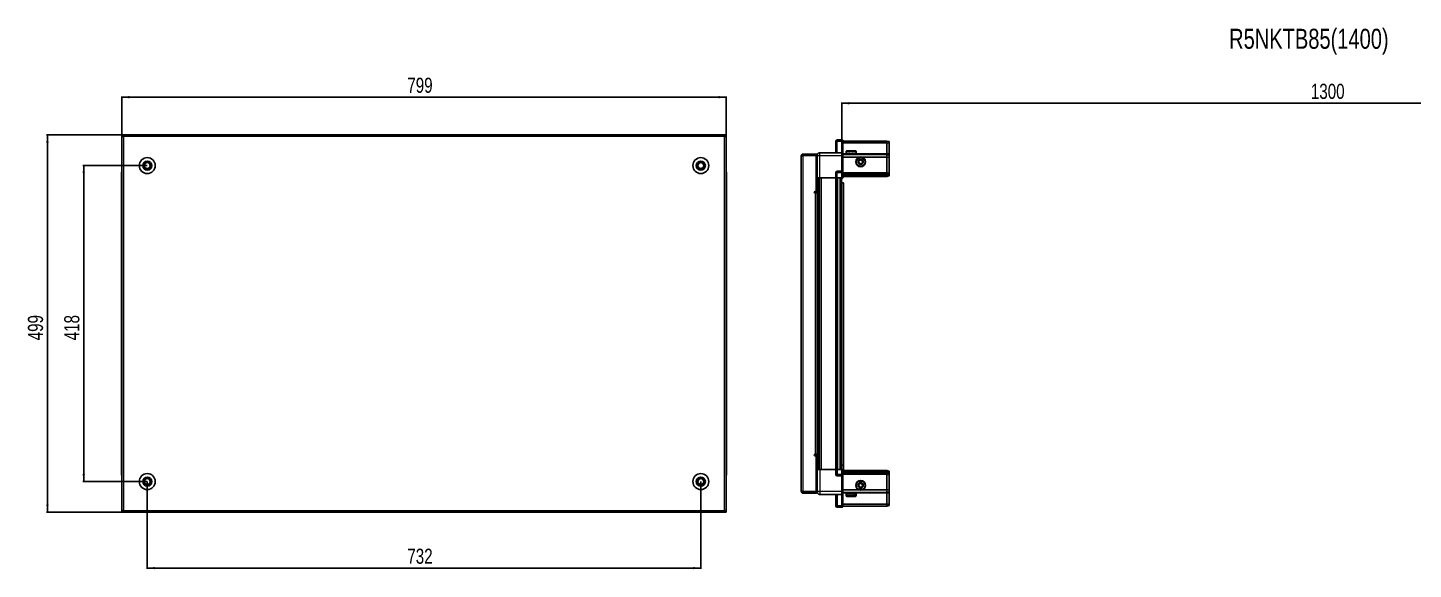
# Model space of a CAD drawing. Header units: millimetres. Extents: x 834 to 4260, y -409 to 1868.
# Drawn here: x 834 to 2666, y 1152 to 1868 of the extents above; entities that cross this region are included whole.
import ezdxf

# ---------------------------------------------------------------- set-up
doc = ezdxf.new("R2010")
doc.units = ezdxf.units.MM
doc.layers.add('FORMAT', color=7, linetype='Continuous')
doc.styles.add('SLDTEXTSTYLE0', font='TXT', dxfattribs={"width": 0.75})
doc.dimstyles.new('SLDDIMSTYLE0', dxfattribs={"dimtxt": 20, "dimasz": 10, "dimexe": 0, "dimexo": 0.0625, "dimgap": 5, "dimtad": 2, "dimdec": 1, "dimrnd": 1e-09, "dimzin": 12, "dimdsep": 46, "dimtxsty": 'SLDTEXTSTYLE0', "dimsah": 1, "dimcen": 0.09, "dimadec": 0, "dimazin": 3, "dimtfac": 1, "dimtofl": 0, "dimtmove": 0, "dimatfit": 3, "dimfxl": 0, "dimfrac": 2, "dimtolj": 1, "dimtzin": 12, "dimarcsym": 0})

# ---------------------------------------------------------------- blocks, each defined once
blk = doc.blocks.new('_D')
at = {"layer": 'FORMAT'}
for p, q in [((958.3, 1726.3), (858.8, 1726.3)), ((859.8, 1227.3), (859.8, 1726.3)), ((958.3, 1227.3), (858.8, 1227.3))]:
    blk.add_line(p, q, dxfattribs=at)
for points in [[(859.8, 1726.3), (858.3, 1716.3), (861.4, 1716.3)], [(859.8, 1227.3), (861.4, 1237.3), (858.3, 1237.3)]]:
    blk.add_solid(points, dxfattribs=at)
at = {"layer": 'FORMAT', "insert": (834, 1454.6), "char_height": 20, "attachment_point": 1, "rotation": 90, "style": 'SLDTEXTSTYLE0'}
blk.add_mtext('499', dxfattribs=at)
blk = doc.blocks.new('_D_1')
at = {"layer": 'FORMAT'}
for p, q in [((958.3, 1726.3), (958.3, 1777.3)), ((1757.3, 1726.3), (1757.3, 1777.3)), ((1757.3, 1776.3), (958.3, 1776.3))]:
    blk.add_line(p, q, dxfattribs=at)
for points in [[(958.3, 1776.3), (968.3, 1774.7), (968.3, 1777.8)], [(1757.3, 1776.3), (1747.3, 1777.8), (1747.3, 1774.7)]]:
    blk.add_solid(points, dxfattribs=at)
at = {"layer": 'FORMAT', "insert": (1335.7, 1802), "char_height": 20, "attachment_point": 1, "style": 'SLDTEXTSTYLE0'}
blk.add_mtext('799', dxfattribs=at)
blk = doc.blocks.new('_D_2')
at = {"layer": 'FORMAT'}
for p, q in [((991.8, 1267.7), (991.8, 1152.3)), ((1723.8, 1267.7), (1723.8, 1152.3)), ((991.8, 1153.3), (1723.8, 1153.3))]:
    blk.add_line(p, q, dxfattribs=at)
for points in [[(991.8, 1153.3), (1001.8, 1151.7), (1001.8, 1154.8)], [(1723.8, 1153.3), (1713.8, 1154.8), (1713.8, 1151.7)]]:
    blk.add_solid(points, dxfattribs=at)
at = {"layer": 'FORMAT', "insert": (1335.7, 1179), "char_height": 20, "attachment_point": 1, "style": 'SLDTEXTSTYLE0'}
blk.add_mtext('732', dxfattribs=at)
blk = doc.blocks.new('_D_3')
at = {"layer": 'FORMAT'}
for p, q in [((991.8, 1685.8), (906.8, 1685.8)), ((907.8, 1685.8), (907.8, 1267.8)), ((991.8, 1267.8), (906.8, 1267.8))]:
    blk.add_line(p, q, dxfattribs=at)
for points in [[(907.8, 1685.8), (906.3, 1675.8), (909.4, 1675.8)], [(907.8, 1267.8), (909.4, 1277.8), (906.3, 1277.8)]]:
    blk.add_solid(points, dxfattribs=at)
at = {"layer": 'FORMAT', "insert": (882, 1454.6), "char_height": 20, "attachment_point": 1, "rotation": 90, "style": 'SLDTEXTSTYLE0'}
blk.add_mtext('418', dxfattribs=at)
blk = doc.blocks.new('_D_4')
at = {"layer": 'FORMAT'}
for p, q in [((1910.1, 1669.8), (1910.1, 1769.3)), ((1910.1, 1768.3), (3210.1, 1768.3)), ((3210.1, 1669.8), (3210.1, 1769.3))]:
    blk.add_line(p, q, dxfattribs=at)
for points in [[(1910.1, 1768.3), (1920.1, 1766.7), (1920.1, 1769.8)], [(3210.1, 1768.3), (3200.1, 1769.8), (3200.1, 1766.7)]]:
    blk.add_solid(points, dxfattribs=at)
at = {"layer": 'FORMAT', "insert": (2530.5, 1794), "char_height": 20, "attachment_point": 1, "style": 'SLDTEXTSTYLE0'}
blk.add_mtext('1300', dxfattribs=at)

msp = doc.modelspace()

# ---------------------------------------------------------------- linework, layer by layer
at = {"color": 7, "linetype": 'Continuous', "lineweight": 25}
for p, q in [((958.32, 1724.76), (958.32, 1726.26)), ((960.42, 1726.26), (958.32, 1726.26)), ((958.32, 1724.76), (960.42, 1724.76)), ((958.32, 1724.76), (958.32, 1724.16)), ((958.32, 1724.16), (958.32, 1229.36)), ((958.32, 1724.16), (960.42, 1724.16)), ((960.42, 1726.26), (960.42, 1724.16)), ((1755.22, 1726.26), (960.42, 1726.26)), ((1755.22, 1724.16), (1755.22, 1726.26)), ((1757.32, 1726.26), (1755.22, 1726.26)), ((1755.22, 1724.76), (1757.32, 1724.76)), ((1755.22, 1724.16), (1757.32, 1724.16)), ((1757.32, 1724.76), (1757.32, 1726.26)), ((1757.32, 1724.16), (1757.32, 1724.76)), ((1757.32, 1229.36), (1757.32, 1724.16)), ((1902.22, 1717.76), (1902.22, 1702.76)), ((1910.22, 1719.76), (1904.22, 1719.76)), ((1910.22, 1719.76), (1910.55, 1719.76)), ((1910.22, 1719.76), (1910.22, 1717.76)), ((1910.22, 1702.96), (1910.22, 1717.76)), ((1910.22, 1702.96), (1910.22, 1717.76)), ((1911.42, 1719.26), (1910.55, 1719.76)), ((1911.42, 1717.76), (1911.42, 1719.26)), ((1969.72, 1718.26), (1911.42, 1718.26)), ((1911.42, 1717.76), (1911.42, 1702.96)), ((1969.72, 1715.76), (1911.42, 1715.76)), ((1916.22, 1704.66), (1916.22, 1702.26)), ((1917.02, 1705.46), (1924.19, 1705.46)), ((1924.19, 1705.46), (1928.42, 1705.46)), ((1929.22, 1702.26), (1929.22, 1704.66)), ((1969.72, 1718.26), (1969.72, 1715.76)), ((1972.72, 1717.45), (1969.72, 1718.26)), ((1969.72, 1715.76), (1969.72, 1701.26)), ((1972.72, 1715.6), (1969.72, 1715.76)), ((1972.72, 1715.6), (1972.72, 1717.45)), ((1972.72, 1701.26), (1972.72, 1715.6)), ((1858.22, 1698.91), (1856.72, 1698.91)), ((1856.72, 1698.41), (1856.72, 1698.91)), ((1856.72, 1255.11), (1856.72, 1698.41)), ((1858.82, 1699.51), (1858.82, 1701.01)), ((1858.82, 1701.01), (1859.72, 1701.01)), ((1858.82, 1699.51), (1859.72, 1699.51)), ((1858.82, 1699.01), (1876.22, 1699.01)), ((1859.72, 1699.51), (1859.72, 1701.01)), ((1859.72, 1701.01), (1876.22, 1701.01)), ((1859.72, 1699.51), (1876.22, 1699.51)), ((1876.22, 1699.51), (1876.22, 1701.01)), ((1877.72, 1699.01), (1876.22, 1699.01)), ((1876.22, 1699.01), (1876.22, 1651.51)), ((1877.72, 1698.76), (1877.72, 1669.76)), ((1910.22, 1702.76), (1881.22, 1702.76)), ((1910.22, 1702.76), (1910.22, 1702.96)), ((1910.22, 1702.76), (1911.42, 1702.76)), ((1910.22, 1698.76), (1910.22, 1702.76)), ((1910.22, 1678.46), (1910.22, 1698.76)), ((1911.42, 1702.96), (1911.42, 1702.76)), ((1911.42, 1702.76), (1911.42, 1698.76)), ((1969.72, 1700.26), (1911.42, 1700.26)), ((1911.42, 1698.76), (1911.42, 1678.46)), ((1932.72, 1696.76), (1911.42, 1696.76)), ((1916.22, 1702.26), (1916.22, 1701.76)), ((1916.22, 1701.76), (1916.35, 1701.76)), ((1916.54, 1702.26), (1916.35, 1702.26)), ((1916.35, 1702.26), (1916.35, 1701.76)), ((1916.35, 1701.76), (1916.54, 1701.76)), ((1916.54, 1702.26), (1916.54, 1701.76)), ((1916.54, 1701.76), (1917.07, 1701.76)), ((1917.47, 1702.26), (1917.07, 1702.26)), ((1917.07, 1702.26), (1917.07, 1701.76)), ((1917.07, 1701.76), (1917.47, 1701.76)), ((1917.47, 1702.26), (1917.47, 1701.76)), ((1917.47, 1701.76), (1918.34, 1701.76)), ((1918.32, 1701.76), (1918.32, 1701.66)), ((1918.32, 1701.66), (1927.12, 1701.66)), ((1918.92, 1702.26), (1918.34, 1702.26)), ((1918.34, 1702.26), (1918.34, 1701.76)), ((1918.34, 1701.76), (1918.92, 1701.76)), ((1918.72, 1701.26), (1919.41, 1700.77)), ((1918.72, 1701.26), (1923.75, 1701.26)), ((1919.41, 1700.77), (1918.72, 1700.29)), ((1918.72, 1700.29), (1918.72, 1700.26)), ((1918.72, 1700.29), (1923.75, 1700.29)), ((1918.92, 1702.26), (1918.92, 1701.76)), ((1918.92, 1701.76), (1920.04, 1701.76)), ((1919.41, 1700.77), (1923.57, 1700.77)), ((1920.73, 1702.26), (1920.04, 1702.26)), ((1920.04, 1702.26), (1920.04, 1701.76)), ((1920.04, 1701.76), (1920.73, 1701.76)), ((1920.73, 1702.26), (1920.73, 1701.76)), ((1920.73, 1701.76), (1922, 1701.76)), ((1922.74, 1702.26), (1922, 1702.26)), ((1922, 1702.26), (1922, 1701.76)), ((1922, 1701.76), (1922.23, 1701.76)), ((1922.23, 1702.26), (1922.23, 1701.76)), ((1922.73, 1702.26), (1922.73, 1701.76)), ((1922.73, 1701.76), (1922.74, 1701.76)), ((1922.74, 1702.26), (1922.74, 1701.76)), ((1922.74, 1701.76), (1924.03, 1701.76)), ((1923.57, 1700.77), (1926.03, 1700.77)), ((1923.75, 1701.26), (1926.72, 1701.26)), ((1923.75, 1700.29), (1926.72, 1700.29)), ((1924.75, 1702.26), (1924.03, 1702.26)), ((1924.03, 1702.26), (1924.03, 1701.76)), ((1924.09, 1702.26), (1924.09, 1701.76)), ((1924.09, 1701.76), (1924.75, 1701.76)), ((1924.75, 1702.26), (1924.75, 1701.76)), ((1924.75, 1701.76), (1925.94, 1701.76)), ((1926.56, 1702.26), (1925.94, 1702.26)), ((1925.94, 1702.26), (1925.94, 1701.76)), ((1925.94, 1701.76), (1926.56, 1701.76)), ((1926.03, 1700.77), (1926.72, 1701.26)), ((1926.72, 1700.29), (1926.03, 1700.77)), ((1926.56, 1702.26), (1926.56, 1701.76)), ((1926.56, 1701.76), (1927.52, 1701.76)), ((1926.72, 1700.26), (1926.72, 1700.29)), ((1927.12, 1701.66), (1927.12, 1701.76)), ((1927.99, 1702.26), (1927.52, 1702.26)), ((1927.52, 1702.26), (1927.52, 1701.76)), ((1927.52, 1701.76), (1927.99, 1701.76)), ((1927.99, 1702.26), (1927.99, 1701.76)), ((1927.99, 1701.76), (1928.64, 1701.76)), ((1928.91, 1702.26), (1928.64, 1702.26)), ((1928.64, 1702.26), (1928.64, 1701.76)), ((1928.64, 1701.76), (1928.91, 1701.76)), ((1928.91, 1702.26), (1928.91, 1701.76)), ((1928.91, 1701.76), (1929.18, 1701.76)), ((1929.22, 1702.26), (1929.18, 1702.26)), ((1929.18, 1702.26), (1929.18, 1701.76)), ((1929.18, 1701.76), (1929.22, 1701.76)), ((1929.22, 1702.26), (1929.22, 1701.76)), ((1969.72, 1696.76), (1937.72, 1696.76)), ((1969.72, 1701.26), (1969.72, 1700.26)), ((1969.72, 1700.26), (1969.72, 1696.76)), ((1972.72, 1699.45), (1969.72, 1700.26)), ((1969.72, 1696.76), (1969.72, 1676.26)), ((1969.72, 1696.76), (1972.72, 1696.42)), ((1972.72, 1699.45), (1972.72, 1701.26)), ((1972.72, 1696.42), (1972.72, 1699.45)), ((1972.72, 1676.26), (1972.72, 1696.42)), ((957.82, 1676.26), (957.82, 1669.76)), ((957.82, 1669.76), (957.82, 1676.26)), ((957.82, 1669.76), (957.82, 1669.76)), ((958.32, 1669.76), (957.82, 1669.76)), ((957.97, 1669.76), (957.97, 1283.76)), ((1757.32, 1677.58), (1757.32, 1677.58)), ((1757.32, 1669.76), (1757.82, 1669.76)), ((1757.67, 1283.76), (1757.67, 1669.76)), ((1757.82, 1676.26), (1757.82, 1669.76)), ((1757.82, 1669.76), (1757.82, 1676.26)), ((1757.82, 1669.76), (1757.82, 1669.76)), ((1757.82, 1669.76), (1757.82, 1669.76)), ((1876.22, 1672.51), (1877.72, 1672.51)), ((1877.72, 1669.76), (1876.22, 1669.76)), ((1878.37, 1283.76), (1878.37, 1669.76)), ((1880.16, 1669.76), (1880.16, 1283.76)), ((1880.2, 1669.76), (1880.2, 1283.76)), ((1902.22, 1669.76), (1881.22, 1669.76)), ((1902.22, 1676.26), (1902.22, 1669.76)), ((1902.22, 1669.76), (1904.22, 1669.76)), ((1902.87, 1283.76), (1902.87, 1669.76)), ((1910.22, 1678.26), (1904.22, 1678.26)), ((1910.22, 1669.76), (1904.22, 1669.76)), ((1910.07, 1283.76), (1910.07, 1669.76)), ((1910.22, 1678.26), (1910.22, 1678.46)), ((1910.22, 1678.26), (1910.22, 1676.26)), ((1910.22, 1678.26), (1911.42, 1678.26)), ((1910.22, 1669.76), (1910.22, 1676.26)), ((1910.22, 1669.76), (1910.22, 1676.26)), ((1910.22, 1669.76), (1910.55, 1669.76)), ((1910.22, 1669.76), (1910.22, 1669.76)), ((1910.55, 1669.76), (1910.55, 1676.26)), ((1911.42, 1669.76), (1910.55, 1669.76)), ((1910.55, 1669.76), (1910.55, 1669.76)), ((1911.42, 1678.46), (1911.42, 1678.26)), ((1911.42, 1677.58), (1911.42, 1678.26)), ((1911.42, 1677.58), (1911.42, 1669.76)), ((1969.72, 1675.26), (1911.42, 1675.26)), ((1969.72, 1674.26), (1911.42, 1674.26)), ((1969.72, 1672.76), (1911.42, 1672.76)), ((1969.72, 1671.26), (1911.42, 1671.26)), ((1969.72, 1676.26), (1969.72, 1675.26)), ((1969.72, 1675.26), (1969.72, 1674.26)), ((1969.72, 1675.26), (1972.72, 1674.45)), ((1969.72, 1674.26), (1969.72, 1672.76)), ((1969.72, 1674.26), (1972.72, 1673.71)), ((1969.72, 1672.76), (1972.72, 1673.21)), ((1969.72, 1672.76), (1969.72, 1671.26)), ((1969.72, 1671.26), (1972.72, 1672.06)), ((1972.72, 1674.45), (1972.72, 1676.26)), ((1972.72, 1673.71), (1972.72, 1674.45)), ((1972.72, 1673.21), (1972.72, 1673.71)), ((1972.72, 1672.06), (1972.72, 1673.21)), ((1876.22, 1651.51), (1874.87, 1651.51)), ((1874.87, 1649.51), (1875.62, 1649.51)), ((1875.62, 1649.51), (1877.72, 1649.51)), ((1877.72, 1649.51), (1877.72, 1304.01)), ((1910.07, 1662.76), (1912.57, 1662.76)), ((1912.57, 1662.76), (1912.57, 1289.26)), ((1875.62, 1304.01), (1874.87, 1304.01)), ((1874.87, 1302.01), (1876.22, 1302.01)), ((1877.72, 1304.01), (1875.62, 1304.01)), ((1876.22, 1302.01), (1876.22, 1254.51)), ((957.82, 1283.76), (957.82, 1283.76)), ((957.82, 1277.26), (957.82, 1283.76)), ((957.82, 1283.76), (957.82, 1283.76)), ((957.82, 1283.76), (957.82, 1277.26)), ((958.32, 1283.76), (957.82, 1283.76)), ((1757.32, 1283.76), (1757.82, 1283.76)), ((1757.82, 1283.76), (1757.82, 1283.76)), ((1757.82, 1277.26), (1757.82, 1283.76)), ((1757.82, 1283.76), (1757.82, 1277.26)), ((1877.72, 1283.76), (1876.22, 1283.76)), ((1877.72, 1254.76), (1877.72, 1283.76)), ((1902.22, 1283.76), (1881.22, 1283.76)), ((1902.22, 1277.26), (1902.22, 1283.76)), ((1902.22, 1283.76), (1904.22, 1283.76)), ((1910.22, 1283.76), (1904.22, 1283.76)), ((1912.57, 1289.26), (1910.07, 1289.26)), ((1910.22, 1277.26), (1910.22, 1283.76)), ((1910.22, 1283.76), (1910.55, 1283.76)), ((1910.55, 1277.26), (1910.55, 1283.76)), ((1910.55, 1283.76), (1911.42, 1283.76)), ((1911.42, 1283.76), (1911.42, 1275.93)), ((1912.57, 1289.26), (1912.57, 1282.26)), ((958.32, 1275.93), (958.32, 1275.93)), ((1877.72, 1281.01), (1876.22, 1281.01)), ((1910.22, 1275.26), (1904.22, 1275.26)), ((1910.22, 1277.26), (1910.22, 1275.26)), ((1910.22, 1277.26), (1910.22, 1275.26)), ((1910.22, 1275.26), (1911.42, 1275.26)), ((1910.22, 1275.06), (1910.22, 1275.26)), ((1910.22, 1254.76), (1910.22, 1275.06)), ((1969.72, 1282.26), (1911.42, 1282.26)), ((1969.72, 1280.76), (1911.42, 1280.76)), ((1969.72, 1279.26), (1911.42, 1279.26)), ((1969.72, 1278.26), (1911.42, 1278.26)), ((1911.42, 1275.26), (1911.42, 1275.93)), ((1911.42, 1275.26), (1911.42, 1275.06)), ((1911.42, 1275.06), (1911.42, 1254.76)), ((1969.72, 1280.76), (1969.72, 1282.26)), ((1969.72, 1282.26), (1972.72, 1281.45)), ((1969.72, 1279.26), (1969.72, 1280.76)), ((1969.72, 1280.76), (1972.72, 1280.3)), ((1969.72, 1279.26), (1972.72, 1279.8)), ((1969.72, 1278.26), (1969.72, 1279.26)), ((1969.72, 1278.26), (1972.72, 1279.06)), ((1969.72, 1277.26), (1969.72, 1278.26)), ((1969.72, 1256.76), (1969.72, 1277.26)), ((1972.72, 1281.45), (1972.72, 1280.3)), ((1972.72, 1280.3), (1972.72, 1279.8)), ((1972.72, 1279.8), (1972.72, 1279.06)), ((1972.72, 1279.06), (1972.72, 1277.26)), ((1972.72, 1277.26), (1972.72, 1257.09)), ((1856.72, 1254.61), (1856.72, 1255.11)), ((1858.22, 1254.61), (1856.72, 1254.61)), ((1876.22, 1254.51), (1858.82, 1254.51)), ((1858.82, 1254.01), (1858.82, 1252.51)), ((1858.82, 1254.01), (1859.72, 1254.01)), ((1858.82, 1252.51), (1859.72, 1252.51)), ((1859.72, 1254.01), (1859.72, 1252.51)), ((1876.22, 1254.01), (1859.72, 1254.01)), ((1876.22, 1252.51), (1859.72, 1252.51)), ((1876.22, 1254.51), (1877.72, 1254.51)), ((1876.22, 1254.01), (1876.22, 1252.51)), ((1910.22, 1250.76), (1881.22, 1250.76)), ((1902.22, 1235.76), (1902.22, 1250.76)), ((1910.22, 1250.76), (1910.22, 1254.76)), ((1910.22, 1250.76), (1911.42, 1250.76)), ((1910.22, 1250.56), (1910.22, 1250.76)), ((1910.22, 1235.76), (1910.22, 1250.56)), ((1932.72, 1256.76), (1911.42, 1256.76)), ((1911.42, 1254.76), (1911.42, 1250.76)), ((1969.72, 1253.26), (1911.42, 1253.26)), ((1911.42, 1250.76), (1911.42, 1250.56)), ((1911.42, 1250.56), (1911.42, 1235.76)), ((1916.22, 1251.76), (1916.22, 1248.86)), ((1916.32, 1251.76), (1916.22, 1251.76)), ((1916.32, 1251.26), (1916.32, 1251.76)), ((1916.48, 1251.76), (1916.32, 1251.76)), ((1916.32, 1251.26), (1916.48, 1251.26)), ((1916.48, 1251.26), (1916.48, 1251.76)), ((1916.97, 1251.76), (1916.48, 1251.76)), ((1916.97, 1251.26), (1916.97, 1251.76)), ((1917.35, 1251.76), (1916.97, 1251.76)), ((1916.97, 1251.26), (1917.35, 1251.26)), ((1917.17, 1248.06), (1917.02, 1248.06)), ((1928.42, 1248.06), (1917.17, 1248.06)), ((1917.35, 1251.26), (1917.35, 1251.76)), ((1918.19, 1251.76), (1917.35, 1251.76)), ((1918.19, 1251.26), (1918.19, 1251.76)), ((1918.75, 1251.76), (1918.19, 1251.76)), ((1918.19, 1251.26), (1918.75, 1251.26)), ((1918.32, 1251.86), (1918.32, 1251.76)), ((1923.72, 1251.86), (1918.32, 1251.86)), ((1918.72, 1253.26), (1918.72, 1253.22)), ((1918.72, 1253.22), (1919.41, 1252.74)), ((1918.82, 1253.22), (1918.72, 1253.22)), ((1919.41, 1252.74), (1918.72, 1252.26)), ((1918.82, 1252.26), (1918.72, 1252.26)), ((1918.75, 1251.26), (1918.75, 1251.76)), ((1919.85, 1251.76), (1918.75, 1251.76)), ((1926.72, 1253.22), (1918.82, 1253.22)), ((1926.72, 1252.26), (1918.82, 1252.26)), ((1919.5, 1252.74), (1919.41, 1252.74)), ((1926.03, 1252.74), (1919.5, 1252.74)), ((1919.85, 1251.26), (1919.85, 1251.76)), ((1920.54, 1251.76), (1919.85, 1251.76)), ((1919.85, 1251.26), (1920.54, 1251.26)), ((1920.54, 1251.26), (1920.54, 1251.76)), ((1921.8, 1251.76), (1920.54, 1251.76)), ((1921.8, 1251.26), (1921.8, 1251.76)), ((1922.1, 1251.76), (1921.8, 1251.76)), ((1921.8, 1251.26), (1922.53, 1251.26)), ((1922.1, 1251.26), (1922.1, 1251.76)), ((1922.53, 1251.26), (1922.53, 1251.76)), ((1923.83, 1251.76), (1922.53, 1251.76)), ((1927.12, 1251.86), (1923.72, 1251.86)), ((1923.83, 1251.26), (1923.83, 1251.76)), ((1923.83, 1251.26), (1924.55, 1251.26)), ((1923.96, 1251.26), (1923.96, 1251.76)), ((1924.55, 1251.76), (1923.96, 1251.76)), ((1924.55, 1251.26), (1924.55, 1251.76)), ((1925.76, 1251.76), (1924.55, 1251.76)), ((1925.76, 1251.26), (1925.76, 1251.76)), ((1926.39, 1251.76), (1925.76, 1251.76)), ((1925.76, 1251.26), (1926.39, 1251.26)), ((1926.03, 1252.74), (1926.72, 1253.22)), ((1926.72, 1252.26), (1926.03, 1252.74)), ((1926.39, 1251.26), (1926.39, 1251.76)), ((1927.38, 1251.76), (1926.39, 1251.76)), ((1926.72, 1253.22), (1926.72, 1253.26)), ((1927.12, 1251.76), (1927.12, 1251.86)), ((1927.38, 1251.26), (1927.38, 1251.76)), ((1927.87, 1251.76), (1927.38, 1251.76)), ((1927.38, 1251.26), (1927.87, 1251.26)), ((1927.87, 1251.26), (1927.87, 1251.76)), ((1928.55, 1251.76), (1927.87, 1251.76)), ((1928.55, 1251.26), (1928.55, 1251.76)), ((1928.84, 1251.76), (1928.55, 1251.76)), ((1928.55, 1251.26), (1928.84, 1251.26)), ((1928.84, 1251.26), (1928.84, 1251.76)), ((1929.15, 1251.76), (1928.84, 1251.76)), ((1929.15, 1251.26), (1929.15, 1251.76)), ((1929.22, 1251.76), (1929.15, 1251.76)), ((1929.15, 1251.26), (1929.22, 1251.26)), ((1929.22, 1248.86), (1929.22, 1251.76)), ((1929.22, 1251.26), (1929.22, 1251.76)), ((1929.22, 1251.76), (1929.22, 1251.76)), ((1969.72, 1256.76), (1937.72, 1256.76)), ((1969.72, 1256.76), (1972.72, 1257.09)), ((1969.72, 1253.26), (1969.72, 1256.76)), ((1972.72, 1254.06), (1969.72, 1253.26)), ((1969.72, 1252.26), (1969.72, 1253.26)), ((1969.72, 1237.76), (1969.72, 1252.26)), ((1972.72, 1257.09), (1972.72, 1254.06)), ((1972.72, 1254.06), (1972.72, 1252.26)), ((1972.72, 1252.26), (1972.72, 1237.91)), ((960.42, 1229.36), (958.32, 1229.36)), ((958.32, 1229.36), (958.32, 1228.76)), ((958.32, 1228.76), (958.32, 1227.26)), ((960.42, 1228.76), (958.32, 1228.76)), ((960.42, 1229.36), (960.42, 1227.26)), ((1757.32, 1229.36), (1755.22, 1229.36)), ((1755.22, 1227.26), (1755.22, 1229.36)), ((1757.32, 1228.76), (1755.22, 1228.76)), ((1757.32, 1228.76), (1757.32, 1229.36)), ((1757.32, 1228.76), (1757.32, 1227.26)), ((1910.22, 1233.76), (1904.22, 1233.76)), ((1910.22, 1235.76), (1910.22, 1233.76)), ((1910.22, 1233.76), (1910.55, 1233.76)), ((1910.22, 1233.76), (1910.22, 1233.76)), ((1910.22, 1233.76), (1910.55, 1233.76)), ((1910.55, 1233.76), (1911.42, 1234.26)), ((1910.55, 1233.76), (1911.42, 1234.26)), ((1969.72, 1237.76), (1911.42, 1237.76)), ((1911.42, 1234.26), (1911.42, 1235.76)), ((1969.72, 1235.26), (1911.42, 1235.26)), ((1972.72, 1237.91), (1969.72, 1237.76)), ((1969.72, 1235.26), (1969.72, 1237.76)), ((1972.72, 1236.06), (1969.72, 1235.26)), ((1972.72, 1237.91), (1972.72, 1236.06)), ((958.32, 1227.26), (960.42, 1227.26)), ((960.42, 1227.26), (1755.22, 1227.26)), ((1755.22, 1227.26), (1757.32, 1227.26))]:
    msp.add_line(p, q, dxfattribs=at)
at = {"color": 8, "linetype": 'Continuous', "lineweight": 18}
for p, q in [((1755.22, 1724.16), (960.42, 1724.16)), ((960.42, 1724.16), (960.42, 1229.36)), ((1755.22, 1229.36), (1755.22, 1724.16)), ((1904.22, 1717.76), (1902.22, 1717.76)), ((1904.22, 1717.76), (1904.22, 1719.76)), ((1904.22, 1702.76), (1904.22, 1717.76)), ((1910.22, 1717.76), (1904.22, 1717.76)), ((1910.22, 1717.76), (1911.42, 1717.76)), ((1916.22, 1704.66), (1924.39, 1704.66)), ((1924.39, 1704.66), (1929.22, 1704.66)), ((1858.82, 1699.01), (1858.82, 1254.51)), ((1881.22, 1669.76), (1881.22, 1698.76)), ((1910.22, 1698.76), (1881.22, 1698.76)), ((1910.22, 1702.96), (1911.42, 1702.96)), ((1910.22, 1698.76), (1911.42, 1698.76)), ((1918.72, 1701.26), (1911.42, 1701.26)), ((1969.72, 1701.26), (1926.72, 1701.26)), ((1972.72, 1701.26), (1969.72, 1701.26)), ((958.32, 1676.26), (957.82, 1676.26)), ((1757.32, 1676.26), (1757.82, 1676.26)), ((1877.72, 1649.51), (1877.72, 1669.76)), ((1878.96, 1669.76), (1878.96, 1283.76)), ((1881.4, 1283.76), (1881.4, 1669.76)), ((1882.82, 1669.76), (1882.82, 1283.76)), ((1902.22, 1676.26), (1904.22, 1676.26)), ((1902.22, 1283.76), (1902.22, 1669.76)), ((1904.22, 1676.26), (1904.22, 1678.26)), ((1904.22, 1669.76), (1904.22, 1676.26)), ((1910.22, 1676.26), (1904.22, 1676.26)), ((1904.87, 1283.76), (1904.87, 1669.76)), ((1908.07, 1283.76), (1908.07, 1669.76)), ((1910.22, 1678.46), (1911.42, 1678.46)), ((1910.22, 1676.26), (1910.55, 1676.26)), ((1910.22, 1669.76), (1910.55, 1669.76)), ((1969.72, 1676.26), (1911.42, 1676.26)), ((1969.72, 1676.26), (1972.72, 1676.26)), ((1875.62, 1304.01), (1875.62, 1649.51)), ((1877.72, 1283.76), (1877.72, 1304.01)), ((1881.22, 1283.76), (1881.22, 1254.76)), ((1904.22, 1283.76), (1904.22, 1277.26)), ((958.32, 1277.26), (957.82, 1277.26)), ((1757.32, 1277.26), (1757.82, 1277.26)), ((1902.22, 1277.26), (1904.22, 1277.26)), ((1904.22, 1277.26), (1904.22, 1275.26)), ((1910.22, 1277.26), (1904.22, 1277.26)), ((1910.22, 1277.26), (1910.55, 1277.26)), ((1911.42, 1275.06), (1910.22, 1275.06)), ((1969.72, 1277.26), (1911.42, 1277.26)), ((1969.72, 1277.26), (1972.72, 1277.26)), ((1910.22, 1254.76), (1881.22, 1254.76)), ((1904.22, 1250.76), (1904.22, 1235.76)), ((1910.22, 1254.76), (1911.42, 1254.76)), ((1911.42, 1250.56), (1910.22, 1250.56)), ((1918.72, 1252.26), (1911.42, 1252.26)), ((1916.39, 1248.86), (1916.22, 1248.86)), ((1929.22, 1248.86), (1916.39, 1248.86)), ((1969.72, 1252.26), (1926.72, 1252.26)), ((1972.72, 1252.26), (1969.72, 1252.26)), ((960.42, 1229.36), (1755.22, 1229.36)), ((1904.22, 1235.76), (1902.22, 1235.76)), ((1904.22, 1235.76), (1904.22, 1233.76)), ((1910.22, 1235.76), (1904.22, 1235.76)), ((1910.22, 1235.76), (1911.42, 1235.76))]:
    msp.add_line(p, q, dxfattribs=at)
at = {"color": 7, "linetype": 'Continuous', "lineweight": 25}
for centre, radius in [((991.82, 1685.76), 10.5), ((991.82, 1685.76), 6), ((991.82, 1685.76), 3.9), ((1723.82, 1685.76), 10.5), ((1723.82, 1685.76), 6), ((1723.82, 1685.76), 3.9), ((1935.22, 1690.76), 6.5), ((1935.22, 1690.76), 3.46), ((991.82, 1267.76), 10.5), ((991.82, 1267.76), 6), ((991.82, 1267.76), 3.9), ((1723.82, 1267.76), 10.5), ((1723.82, 1267.76), 6), ((1723.82, 1267.76), 3.9), ((1935.22, 1262.76), 6.5), ((1935.22, 1262.76), 3.46)]:
    msp.add_circle(centre, radius, dxfattribs=at)
at = {"color": 8, "linetype": 'Continuous', "lineweight": 18}
for centre in [(1935.22, 1690.76), (1935.22, 1262.76)]:
    msp.add_circle(centre, 5.7, dxfattribs=at)
at = {"color": 7, "linetype": 'Continuous', "lineweight": 25}
for centre, radius, start, end in [((1904.22, 1717.76), 2, 90, 180), ((1917.02, 1704.66), 0.8, 90, 180), ((1928.42, 1704.66), 0.8, 0, 90), ((991.82, 1685.76), 4.62, 120, 180), ((991.82, 1685.76), 4.62, 180, 240), ((991.82, 1685.76), 4.62, 60, 120), ((991.82, 1685.76), 4.62, 0, 60), ((991.82, 1685.76), 4.62, 300, 0), ((1723.82, 1685.76), 4.62, 120, 180), ((1723.82, 1685.76), 4.62, 180, 240), ((1723.82, 1685.76), 4.62, 60, 120), ((1723.82, 1685.76), 4.62, 360, 60), ((1723.82, 1685.76), 4.62, 300, 360), ((1858.72, 1698.51), 0.5, 90, 117.52901), ((1876.12, 1698.91), 0.6, 9.59407, 90), ((1876.12, 1698.91), 2.1, 32.2369, 87.2706), ((1918.32, 1701.26), 0.4, 0, 90), ((1927.12, 1701.26), 0.4, 90, 180), ((1935.22, 1690.76), 2.5, 161.00659, 221.00659), ((1935.22, 1690.76), 2.5, 101.00659, 161.00659), ((1935.22, 1690.76), 2.5, 221.00659, 281.00659), ((1935.22, 1690.76), 2.5, 41.00659, 101.00659), ((1935.22, 1690.76), 2.5, 281.00659, 341.00659), ((1935.22, 1690.76), 2.5, 341.00659, 41.00659), ((959.82, 1676.26), 2, 138.57492, 180), ((959.82, 1676.26), 2, 138.59038, 180), ((991.82, 1685.76), 4.62, 240, 300), ((1723.82, 1685.76), 4.62, 240, 300), ((1755.82, 1676.26), 2, 33.94202, 41.40962), ((1755.82, 1676.26), 2, 0, 41.39416), ((1755.82, 1676.26), 2, 360, 18.58003), ((1904.22, 1676.26), 2, 90, 180), ((1907.57, 1672.41), 5, 300, 346.70293), ((1874.87, 1650.51), 1, 90, 270), ((1874.87, 1303.01), 1, 90, 270), ((959.82, 1277.26), 2, 180, 221.39416), ((991.82, 1267.76), 4.62, 120, 180), ((991.82, 1267.76), 4.62, 180, 240), ((991.82, 1267.76), 4.62, 60, 120), ((991.82, 1267.76), 4.62, 0, 60), ((991.82, 1267.76), 4.62, 300, 0), ((1723.82, 1267.76), 4.62, 120, 180), ((1723.82, 1267.76), 4.62, 180, 240), ((1723.82, 1267.76), 4.62, 60, 120), ((1723.82, 1267.76), 4.62, 0, 60), ((1723.82, 1267.76), 4.62, 300, 0), ((1755.82, 1277.26), 2, 318.57492, 360), ((1755.82, 1277.26), 2, 318.59038, 0), ((1904.22, 1277.26), 2, 180, 270), ((1935.22, 1262.76), 2.5, 127.98423, 187.98423), ((1935.22, 1262.76), 2.5, 67.98423, 127.98423), ((1935.22, 1262.76), 2.5, 7.98423, 67.98423), ((991.82, 1267.76), 4.62, 240, 300), ((1723.82, 1267.76), 4.62, 240, 300), ((1858.72, 1255.01), 0.5, 243.29122, 270), ((1876.12, 1254.61), 0.6, 270, 350.40593), ((1876.12, 1254.61), 2.1, 272.7294, 327.8305), ((1917.02, 1248.86), 0.8, 180, 270), ((1918.32, 1252.26), 0.4, 270, 0), ((1927.12, 1252.26), 0.4, 180, 270), ((1928.42, 1248.86), 0.8, 270, 360), ((1935.22, 1262.76), 2.5, 187.98423, 247.98423), ((1935.22, 1262.76), 2.5, 247.98423, 307.98423), ((1935.22, 1262.76), 2.5, 307.98423, 7.98423), ((1904.22, 1235.76), 2, 180, 270)]:
    msp.add_arc(centre, radius, start, end, dxfattribs=at)
for centre, start_param, end_param in [((1914.02, 1676.26), 2.4188584, 3.1415927), ((1914.02, 1277.26), 3.1415927, 3.8643269)]:
    msp.add_ellipse(centre, major_axis=(3.46, 0), ratio=0.5773503, start_param=start_param, end_param=end_param, dxfattribs=at)
for points, knots in [([(987.21, 1685.76), (987.54, 1686.33), (988.1, 1687.31), (988.92, 1688.73), (989.33, 1689.44), (989.52, 1689.76)], [0, 0, 0, 0, 0.4391308, 0.7513783, 1, 1, 1, 1]), ([(989.52, 1681.76), (989.18, 1682.33), (988.62, 1683.31), (987.8, 1684.73), (987.39, 1685.44), (987.21, 1685.76)], [0, 0, 0, 0, 0.4391308, 0.7513783, 1, 1, 1, 1]), ([(989.52, 1689.76), (989.72, 1689.76), (990.42, 1689.76), (991.73, 1689.76), (993.12, 1689.76), (993.87, 1689.76), (994.13, 1689.76)], [0, 0, 0, 0, 0.1393293, 0.4852696, 0.8163565, 1, 1, 1, 1]), ([(994.13, 1689.76), (994.46, 1689.18), (995.03, 1688.2), (995.85, 1686.78), (996.26, 1686.07), (996.44, 1685.76)], [0, 0, 0, 0, 0.4391308, 0.7513783, 1, 1, 1, 1]), ([(996.44, 1685.76), (996.11, 1685.18), (995.55, 1684.2), (994.72, 1682.78), (994.32, 1682.07), (994.13, 1681.76)], [0, 0, 0, 0, 0.4391308, 0.7513783, 1, 1, 1, 1]), ([(1719.21, 1685.76), (1719.54, 1686.33), (1720.1, 1687.31), (1720.92, 1688.73), (1721.33, 1689.44), (1721.52, 1689.76)], [0, 0, 0, 0, 0.4391308, 0.7513783, 1, 1, 1, 1]), ([(1721.52, 1681.76), (1721.18, 1682.33), (1720.62, 1683.31), (1719.8, 1684.73), (1719.39, 1685.44), (1719.21, 1685.76)], [0, 0, 0, 0, 0.4391308, 0.7513783, 1, 1, 1, 1]), ([(1721.52, 1689.76), (1721.72, 1689.76), (1722.42, 1689.76), (1723.73, 1689.76), (1725.12, 1689.76), (1725.87, 1689.76), (1726.13, 1689.76)], [0, 0, 0, 0, 0.1393293, 0.4852696, 0.8163565, 1, 1, 1, 1]), ([(1726.13, 1689.76), (1726.46, 1689.18), (1727.03, 1688.2), (1727.85, 1686.78), (1728.26, 1686.07), (1728.44, 1685.76)], [0, 0, 0, 0, 0.4391308, 0.7513783, 1, 1, 1, 1]), ([(1728.44, 1685.76), (1728.11, 1685.18), (1727.55, 1684.2), (1726.72, 1682.78), (1726.32, 1682.07), (1726.13, 1681.76)], [0, 0, 0, 0, 0.4391308, 0.7513783, 1, 1, 1, 1]), ([(1858.82, 1701.01), (1858.57, 1700.98), (1858.07, 1700.93), (1857.43, 1700.54), (1856.97, 1699.98), (1856.75, 1699.4), (1856.73, 1699.03), (1856.72, 1698.91)], [0, 0, 0, 0, 0.23025534, 0.4485219, 0.6667858, 0.88504963, 1, 1, 1, 1]), ([(1856.72, 1698.41), (1856.75, 1698.45), (1856.8, 1698.54), (1857.19, 1698.68), (1857.75, 1698.81), (1858.33, 1698.92), (1858.69, 1698.98), (1858.82, 1699.01)], [0, 0, 0, 0, 0.2302553, 0.4485219, 0.6667858, 0.8850496, 1, 1, 1, 1]), ([(1881.22, 1702.76), (1880.78, 1702.71), (1880.1, 1702.64), (1879.29, 1702.2), (1878.73, 1701.75), (1878.27, 1701.19), (1877.84, 1700.37), (1877.77, 1699.7), (1877.72, 1699.26)], [0, 0, 0, 0, 0.2394568, 0.3683607, 0.5, 0.6316393, 0.7605432, 1, 1, 1, 1]), ([(1877.72, 1699.26), (1877.72, 1699.25), (1877.72, 1699.24), (1877.72, 1699.12), (1877.72, 1698.95), (1877.72, 1698.82), (1877.72, 1698.76)], [0, 0, 0, 0, 0.2493943, 0.5003335, 0.7501667, 1, 1, 1, 1]), ([(1932.39, 1690.21), (1932.55, 1690.69), (1932.87, 1691.61), (1933.18, 1692.51), (1933.33, 1692.94)], [0, 0, 0, 0, 0.5346859, 1, 1, 1, 1]), ([(1934.28, 1688.03), (1934.05, 1688.29), (1933.51, 1688.91), (1932.86, 1689.66), (1932.47, 1690.11), (1932.39, 1690.21)], [0, 0, 0, 0, 0.3629006, 0.8668753, 1, 1, 1, 1]), ([(1933.33, 1692.94), (1933.83, 1693.03), (1934.78, 1693.22), (1935.72, 1693.4), (1936.16, 1693.49)], [0, 0, 0, 0, 0.5346859, 1, 1, 1, 1]), ([(1937.11, 1688.58), (1936.61, 1688.48), (1935.66, 1688.3), (1934.72, 1688.11), (1934.28, 1688.03)], [0, 0, 0, 0, 0.5346859, 1, 1, 1, 1]), ([(1936.16, 1693.49), (1936.24, 1693.39), (1936.63, 1692.94), (1937.29, 1692.19), (1937.83, 1691.57), (1938.05, 1691.31)], [0, 0, 0, 0, 0.13312467, 0.63709944, 1, 1, 1, 1]), ([(1938.05, 1691.31), (1937.89, 1690.82), (1937.57, 1689.91), (1937.26, 1689), (1937.11, 1688.58)], [0, 0, 0, 0, 0.5346859, 1, 1, 1, 1]), ([(994.13, 1681.76), (993.87, 1681.76), (993.12, 1681.76), (991.73, 1681.76), (990.42, 1681.76), (989.72, 1681.76), (989.52, 1681.76)], [0, 0, 0, 0, 0.1836435, 0.5147304, 0.8606707, 1, 1, 1, 1]), ([(1726.13, 1681.76), (1725.87, 1681.76), (1725.12, 1681.76), (1723.73, 1681.76), (1722.42, 1681.76), (1721.72, 1681.76), (1721.52, 1681.76)], [0, 0, 0, 0, 0.1836435, 0.5147304, 0.8606707, 1, 1, 1, 1]), ([(1877.72, 1669.76), (1877.76, 1669.76), (1877.84, 1669.76), (1878.44, 1669.76), (1879.33, 1669.76), (1880.31, 1669.76), (1880.96, 1669.76), (1881.22, 1669.76)], [0, 0, 0, 0, 0.2146939, 0.4293877, 0.6440816, 0.8587754, 1, 1, 1, 1]), ([(1877.72, 1283.76), (1877.76, 1283.76), (1877.84, 1283.76), (1878.44, 1283.76), (1879.33, 1283.76), (1880.31, 1283.76), (1880.96, 1283.76), (1881.22, 1283.76)], [0, 0, 0, 0, 0.2146939, 0.4293877, 0.6440816, 0.8587754, 1, 1, 1, 1]), ([(987.21, 1267.76), (987.54, 1268.33), (988.1, 1269.31), (988.92, 1270.73), (989.33, 1271.44), (989.52, 1271.76)], [0, 0, 0, 0, 0.4391308, 0.7513783, 1, 1, 1, 1]), ([(989.52, 1263.76), (989.18, 1264.33), (988.62, 1265.31), (987.8, 1266.73), (987.39, 1267.44), (987.21, 1267.76)], [0, 0, 0, 0, 0.4391308, 0.7513783, 1, 1, 1, 1]), ([(989.52, 1271.76), (989.72, 1271.76), (990.42, 1271.76), (991.73, 1271.76), (993.12, 1271.76), (993.87, 1271.76), (994.13, 1271.76)], [0, 0, 0, 0, 0.1393293, 0.4852696, 0.8163565, 1, 1, 1, 1]), ([(994.13, 1271.76), (994.46, 1271.18), (995.03, 1270.2), (995.85, 1268.78), (996.26, 1268.07), (996.44, 1267.76)], [0, 0, 0, 0, 0.4391308, 0.7513783, 1, 1, 1, 1]), ([(996.44, 1267.76), (996.11, 1267.18), (995.55, 1266.2), (994.72, 1264.78), (994.32, 1264.07), (994.13, 1263.76)], [0, 0, 0, 0, 0.4391308, 0.7513783, 1, 1, 1, 1]), ([(1719.21, 1267.76), (1719.54, 1268.33), (1720.1, 1269.31), (1720.92, 1270.73), (1721.33, 1271.44), (1721.52, 1271.76)], [0, 0, 0, 0, 0.4391308, 0.7513783, 1, 1, 1, 1]), ([(1721.52, 1263.76), (1721.18, 1264.33), (1720.62, 1265.31), (1719.8, 1266.73), (1719.39, 1267.44), (1719.21, 1267.76)], [0, 0, 0, 0, 0.4391308, 0.7513783, 1, 1, 1, 1]), ([(1721.52, 1271.76), (1721.72, 1271.76), (1722.42, 1271.76), (1723.73, 1271.76), (1725.12, 1271.76), (1725.87, 1271.76), (1726.13, 1271.76)], [0, 0, 0, 0, 0.1393293, 0.4852696, 0.8163565, 1, 1, 1, 1]), ([(1726.13, 1271.76), (1726.46, 1271.18), (1727.03, 1270.2), (1727.85, 1268.78), (1728.26, 1268.07), (1728.44, 1267.76)], [0, 0, 0, 0, 0.4391308, 0.7513783, 1, 1, 1, 1]), ([(1728.44, 1267.76), (1728.11, 1267.18), (1727.55, 1266.2), (1726.72, 1264.78), (1726.32, 1264.07), (1726.13, 1263.76)], [0, 0, 0, 0, 0.4391308, 0.7513783, 1, 1, 1, 1]), ([(1932.54, 1263.84), (1932.95, 1264.16), (1933.71, 1264.75), (1934.47, 1265.34), (1934.82, 1265.62)], [0, 0, 0, 0, 0.53468586, 1, 1, 1, 1]), ([(1934.82, 1265.62), (1935.3, 1265.42), (1936.19, 1265.06), (1937.08, 1264.7), (1937.49, 1264.53)], [0, 0, 0, 0, 0.5346859, 1, 1, 1, 1]), ([(1937.49, 1264.53), (1937.54, 1264.19), (1937.66, 1263.38), (1937.8, 1262.39), (1937.88, 1261.8), (1937.9, 1261.67)], [0, 0, 0, 0, 0.3629006, 0.8668753, 1, 1, 1, 1]), ([(994.13, 1263.76), (993.87, 1263.76), (993.12, 1263.76), (991.73, 1263.76), (990.42, 1263.76), (989.72, 1263.76), (989.52, 1263.76)], [0, 0, 0, 0, 0.1836435, 0.5147304, 0.8606707, 1, 1, 1, 1]), ([(1726.13, 1263.76), (1725.87, 1263.76), (1725.12, 1263.76), (1723.73, 1263.76), (1722.42, 1263.76), (1721.72, 1263.76), (1721.52, 1263.76)], [0, 0, 0, 0, 0.1836435, 0.5147304, 0.8606707, 1, 1, 1, 1]), ([(1858.82, 1254.51), (1858.57, 1254.55), (1858.07, 1254.64), (1857.43, 1254.78), (1856.97, 1254.91), (1856.75, 1255.02), (1856.73, 1255.08), (1856.72, 1255.11)], [0, 0, 0, 0, 0.2302553, 0.4485219, 0.6667858, 0.8850496, 1, 1, 1, 1]), ([(1856.72, 1254.61), (1856.75, 1254.35), (1856.8, 1253.86), (1857.19, 1253.22), (1857.75, 1252.75), (1858.33, 1252.53), (1858.69, 1252.51), (1858.82, 1252.51)], [0, 0, 0, 0, 0.2302553, 0.4485219, 0.6667858, 0.8850496, 1, 1, 1, 1]), ([(1877.72, 1254.26), (1877.72, 1254.26), (1877.72, 1254.28), (1877.72, 1254.4), (1877.72, 1254.56), (1877.72, 1254.69), (1877.72, 1254.76)], [0, 0, 0, 0, 0.2493943, 0.5003335, 0.7501667, 1, 1, 1, 1]), ([(1881.22, 1250.76), (1880.78, 1250.8), (1880.1, 1250.88), (1879.29, 1251.31), (1878.73, 1251.76), (1878.27, 1252.32), (1877.84, 1253.14), (1877.77, 1253.82), (1877.72, 1254.26)], [0, 0, 0, 0, 0.2394568, 0.3683607, 0.5, 0.6316393, 0.7605432, 1, 1, 1, 1]), ([(1932.94, 1260.98), (1932.93, 1261.1), (1932.84, 1261.7), (1932.71, 1262.68), (1932.59, 1263.5), (1932.54, 1263.84)], [0, 0, 0, 0, 0.1331247, 0.6370994, 1, 1, 1, 1]), ([(1935.62, 1259.9), (1935.14, 1260.09), (1934.25, 1260.45), (1933.36, 1260.81), (1932.94, 1260.98)], [0, 0, 0, 0, 0.5346859, 1, 1, 1, 1]), ([(1937.9, 1261.67), (1937.49, 1261.36), (1936.73, 1260.76), (1935.97, 1260.17), (1935.62, 1259.9)], [0, 0, 0, 0, 0.5346859, 1, 1, 1, 1])]:
    msp.add_open_spline(points, degree=3, knots=knots, dxfattribs=at)
for points in [[(1858.82, 1699.51), (1858.74, 1699.5), (1858.58, 1699.48), (1858.39, 1699.34), (1858.25, 1699.14), (1858.23, 1698.99), (1858.22, 1698.91)], [(1858.22, 1254.61), (1858.23, 1254.53), (1858.25, 1254.37), (1858.39, 1254.17), (1858.58, 1254.03), (1858.74, 1254.02), (1858.82, 1254.01)]]:
    msp.add_open_spline(points, degree=3, dxfattribs=at)
at = {"color": 8, "linetype": 'Continuous', "lineweight": 18}
for points, knots in [([(1881.22, 1698.76), (1880.78, 1698.76), (1880.1, 1698.76), (1879.29, 1698.76), (1878.73, 1698.76), (1878.27, 1698.76), (1877.84, 1698.76), (1877.77, 1698.76), (1877.72, 1698.76)], [0, 0, 0, 0, 0.2394568, 0.3683607, 0.5, 0.6316393, 0.7605432, 1, 1, 1, 1]), ([(1881.22, 1254.76), (1880.78, 1254.76), (1880.1, 1254.76), (1879.29, 1254.76), (1878.73, 1254.76), (1878.27, 1254.76), (1877.84, 1254.76), (1877.77, 1254.76), (1877.72, 1254.76)], [0, 0, 0, 0, 0.23945684, 0.36836066, 0.5, 0.63163934, 0.76054316, 1, 1, 1, 1])]:
    msp.add_open_spline(points, degree=3, knots=knots, dxfattribs=at)
for points in [[(1881.22, 1698.76), (1881.22, 1699.28), (1881.22, 1700.33), (1881.22, 1701.65), (1881.22, 1702.58), (1881.22, 1702.7), (1881.22, 1702.76)], [(1881.22, 1254.76), (1881.22, 1254.23), (1881.22, 1253.18), (1881.22, 1251.86), (1881.22, 1250.94), (1881.22, 1250.82), (1881.22, 1250.76)]]:
    msp.add_open_spline(points, degree=3, dxfattribs=at)

# ---------------------------------------------------------------- texts
at = {"layer": 'FORMAT', "insert": (2422.43, 1866.76), "char_height": 26.4583, "attachment_point": 1, "style": 'SLDTEXTSTYLE0'}
msp.add_mtext('R5NKTB85(1400)', dxfattribs=at)

# ---------------------------------------------------------------- dimensions: what is measured, and where the dimension line sits
at = {"layer": 'FORMAT'}
dim = msp.add_linear_dim(base=(958.32, 1776.26), p1=(1757.32, 1726.26), p2=(958.32, 1726.26), dimstyle='SLDDIMSTYLE0', dxfattribs=at)
dim.commit()
dim.dimension.update_dxf_attribs({"geometry": '_D_1', "text_midpoint": (1357.82, 1776.26), "dimtype": 160})
for base, p1, p2, angle, picture, middle in [((3210.07, 1768.26), (1910.07, 1669.76), (3210.07, 1669.76), 0, '_D_4', (2560.07, 1768.26)), ((859.82, 1726.26), (958.32, 1227.26), (958.32, 1726.26), 90, '_D', (859.82, 1476.76)), ((907.82, 1267.76), (991.82, 1685.76), (991.82, 1267.76), 90, '_D_3', (907.82, 1476.76)), ((1723.82, 1153.26), (991.82, 1267.76), (1723.82, 1267.76), 0, '_D_2', (1357.82, 1153.26))]:
    dim = msp.add_linear_dim(base=base, p1=p1, p2=p2, angle=angle, dimstyle='SLDDIMSTYLE0', dxfattribs=at)
    dim.commit()
    dim.dimension.update_dxf_attribs({"geometry": picture, "text_midpoint": middle, "dimtype": 160})

doc.saveas('drawing.dxf')
